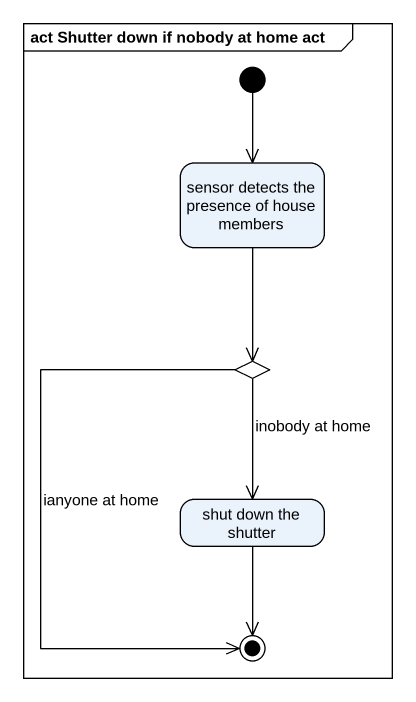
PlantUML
@startuml
mainframe act Shutter down if nobody at home act
hide empty description
state "sensor detects the presence of house members" as sensor_detects_the_presence
state choice1 <<choice>>
state "shut down the shutter" as shut_down_the_shutter
[*] --> sensor_detects_the_presence
sensor_detects_the_presence --> choice1
choice1 --> shut_down_the_shutter : inobody at home
choice1 --> [*] : ianyone at home
shut_down_the_shutter --> [*]
@enduml
